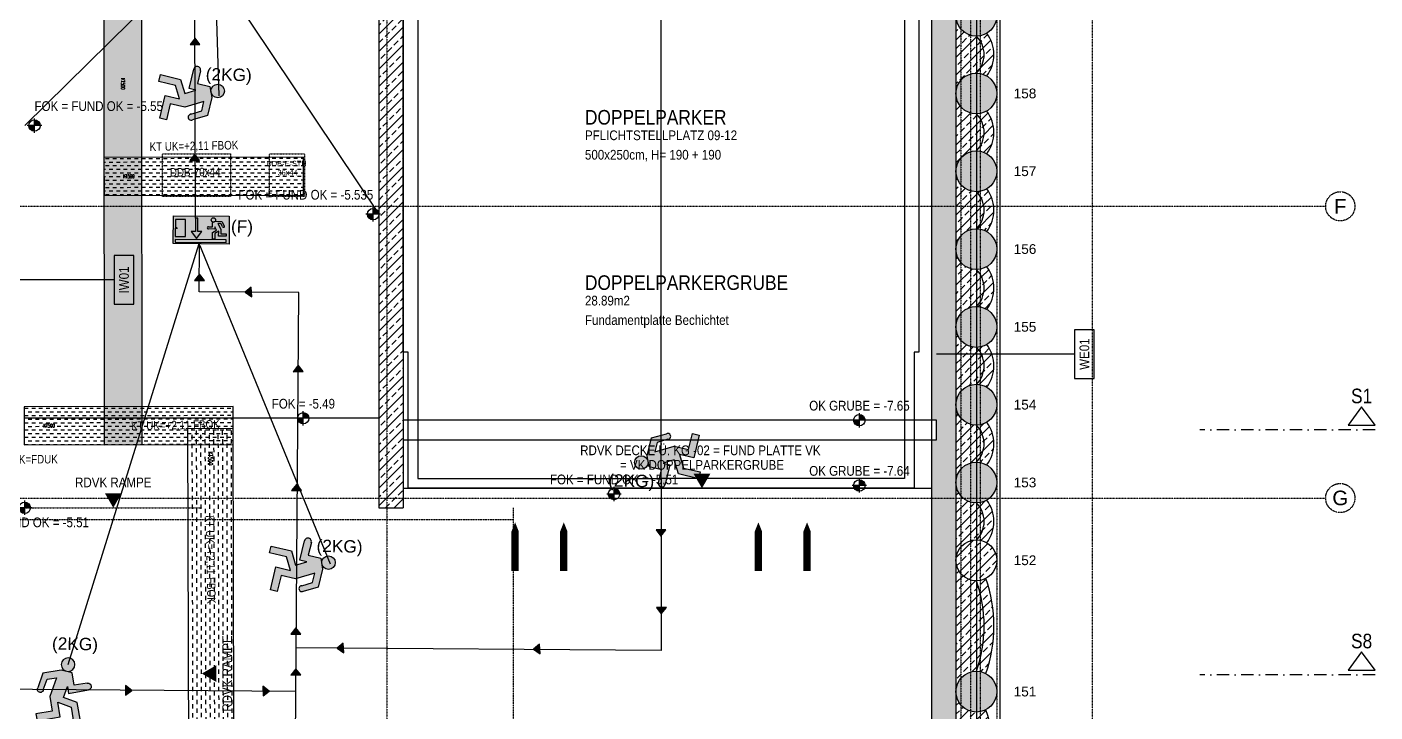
# Model space of a CAD drawing. Header units: millimetres. Extents: x -22184 to 119634, y -59962 to 51543.
# Drawn here: x 36323 to 50178, y -22891 to -15846 of the extents above; entities that cross this region are included whole.
import ezdxf
from ezdxf.enums import TextEntityAlignment as Align

# ---------------------------------------------------------------- set-up
doc = ezdxf.new("R2010")
doc.units = ezdxf.units.MM
for name, pattern in [('DASHDOT', [1, 0.5, -0.25, 0, -0.25]), ('HIDDEN2', [0.1875, 0.125, -0.0625]), ('STRICHPUNKT', [1, 0.5, -0.25, 0, -0.25]), ('STRICHPUNKTX2', [2, 1, -0.5, 0, -0.5])]:
    doc.linetypes.add(name, pattern=pattern)
for name, color, linetype in [('00-TXT---------M0', 8, 'Continuous'), ('01-SCH-G00-Lkg-M0', 8, 'STRICHPUNKTX2'), ('01-SYM-G00-Lkg-Aufbauten', 8, 'Continuous'), ('01-SYM-G00-Lkg-M0', 8, 'Continuous'), ('01-TXT---------M0', 1, 'Continuous'), ('01-TXT---------PP', 1, 'Continuous'), ('01-TXT-G00-LKG-M0', 1, 'Continuous'), ('02-ANS-G00-LKG-M0', 8, 'Continuous'), ('02-ANS-G00-Lkg-Rigol', 8, 'Continuous'), ('02-AXO-G00-Lkg-M0', 8, 'STRICHPUNKT'), ('02-DIM-G00-LKG-ROHBAU', 8, 'Continuous'), ('02-FIL-G00-Lkg-STB', 8, 'Continuous'), ('02-HID-G00-LKG-M0', 8, 'HIDDEN2'), ('02-PKW-G00-LKG-M0', 8, 'Continuous'), ('02-TWA-G00-LKG-M0', 4, 'Continuous'), ('03-HID-G00-LKG-M0', 8, 'HIDDEN2'), ('07-ANS-G00-Lkg-M0', 8, 'Continuous'), ('07-TXT---------M0', 8, 'Continuous'), ('09-VER-G00-LKG-GRUNDSTÜCKSGRENZE', 161, 'Continuous')]:
    doc.layers.add(name, color=color, linetype=linetype)
doc.layers.add('00_HLP-G00-LKG-M0', color=6, linetype='Continuous', plot=False)
doc.layers.add('00_HLP-G00-LKG-STELLPLATZ', color=60, linetype='Continuous', plot=False)
doc.layers.add('E_Bauangaben', color=242, linetype='Continuous', true_color=0xcb1042)
doc.layers.add('E_KABELTASSE', color=150, linetype='Continuous', true_color=0x007af5)
doc.styles.add('0.EG (1)$0$ERSTELLTER_STIL_2', font='ARIALN.TTF')
doc.styles.add('ARIAL', font='arial.ttf', dxfattribs={"width": 0.85})
doc.styles.add('ET_LEGENDE - Wohnung$0$ROMANS', font='romans.shx', dxfattribs={"width": 0.6})
doc.styles.get("Standard").update_dxf_attribs({"font": 'arial.ttf'})
pattern_1 = [(45, (-38842.03, -63810.26), (-89.80256, 89.80256), []), (45, (-38752.23, -63810.26), (-89.80256, 89.80256), [63.5, -31.75])]
pattern_2 = [(45.1423, (16398.9, 6975.42), (-90.02532, 89.57924), []), (45.1423, (16488.7, 6975.64), (-90.02532, 89.57924), [63.5, -31.75])]

# ---------------------------------------------------------------- blocks, each defined once
blk = doc.blocks.new('*U112')
h = blk.add_hatch()
h.set_pattern_fill('DASH', color=256, scale=15, style=0)
h.set_pattern_definition([(0, (3759.595, 0), (47.625, 47.625), [47.625, -47.625])])
h.paths.add_polyline_path([(4760, 250), (0, 250), (0, -250), (4760, -250)])
blk.add_lwpolyline([(4760, 250), (0, 250), (0, -250), (4760, -250)], close=True)
at = {"insert": (250, 0), "char_height": 50, "width": 570.1, "attachment_point": 4, "style": 'ET_LEGENDE - Wohnung$0$ROMANS'}
blk.add_mtext('KT500', dxfattribs=at)
at = {"style": 'ET_LEGENDE - Wohnung$0$ROMANS', "width": 0.6, "flags": 1}
for tag, p in [('RAUMBUCHNUMMER', (500, -550)), ('ANLAGE', (500, -700))]:
    blk.add_attdef(tag, text='', height=100, dxfattribs=at).set_placement(p, align=Align.MIDDLE)
for tag, p in [('TEILANLAGE_NR', (500, -850)), ('KOMPONENTE', (500, -1000)), ('KOMPONENTE_NR', (500, -1150)), ('BEZEICHNUNG', (500, -1300)), ('TYP', (500, -1450)), ('HERSTELLER', (500, -1600)), ('MODEL', (500, -1750)), ('LEISTUNG_MAX', (500, -1900)), ('SPEZIFISCH_1', (500, -2050)), ('SPEZIFISCH_2', (500, -2200)), ('SPEZIFISCH_3', (500, -2350)), ('SPEZIFISCH_4', (500, -2500)), ('SPEZIFISCH_5', (500, -2650)), ('GEWERKE_CODE', (500, -2800)), ('LV_POS', (500, -2950)), ('ZAEHLER', (500, -3100)), ('PLATZHALTER_1', (500, -3250)), ('PLATZHALTER_2', (500, -3400)), ('PLATZHALTER_3', (500, -3550)), ('JOBLISTE_VDMA', (500, -3700)), ('ET_SPEZIFISCH_1', (500, -3850)), ('ET_SPEZIFISCH_2', (500, -4000)), ('ET_SPEZIFISCH_3', (500, -4150)), ('ET_SPEZIFISCH_4', (500, -4300)), ('ET_SPEZIFISCH_5', (500, -4450)), ('ET_SPEZIFISCH_6', (500, -4600)), ('ET_SPEZIFISCH_7', (500, -4750))]:
    blk.add_attdef(tag, text='', height=100, dxfattribs=at).set_placement(p, align=Align.MIDDLE_CENTER)
blk = doc.blocks.new('*U123')
h = blk.add_hatch()
h.set_pattern_fill('DASH', color=256, scale=15, style=0)
h.set_pattern_definition([(0, (1747.22, 0), (47.625, 47.625), [47.625, -47.625])])
h.paths.add_polyline_path([(2747, 250), (0, 250), (0, -250), (2747, -250)])
blk.add_lwpolyline([(2747, 250), (0, 250), (0, -250), (2747, -250)], close=True)
at = {"insert": (250, 0), "char_height": 50, "width": 570.1, "attachment_point": 4, "style": 'ET_LEGENDE - Wohnung$0$ROMANS'}
blk.add_mtext('KT500', dxfattribs=at)
at = {"style": 'ET_LEGENDE - Wohnung$0$ROMANS', "width": 0.6, "flags": 1}
for tag, p in [('RAUMBUCHNUMMER', (500, -550)), ('ANLAGE', (500, -700))]:
    blk.add_attdef(tag, text='', height=100, dxfattribs=at).set_placement(p, align=Align.MIDDLE)
for tag, p in [('TEILANLAGE_NR', (500, -850)), ('KOMPONENTE', (500, -1000)), ('KOMPONENTE_NR', (500, -1150)), ('BEZEICHNUNG', (500, -1300)), ('TYP', (500, -1450)), ('HERSTELLER', (500, -1600)), ('MODEL', (500, -1750)), ('LEISTUNG_MAX', (500, -1900)), ('SPEZIFISCH_1', (500, -2050)), ('SPEZIFISCH_2', (500, -2200)), ('SPEZIFISCH_3', (500, -2350)), ('SPEZIFISCH_4', (500, -2500)), ('SPEZIFISCH_5', (500, -2650)), ('GEWERKE_CODE', (500, -2800)), ('LV_POS', (500, -2950)), ('ZAEHLER', (500, -3100)), ('PLATZHALTER_1', (500, -3250)), ('PLATZHALTER_2', (500, -3400)), ('PLATZHALTER_3', (500, -3550)), ('JOBLISTE_VDMA', (500, -3700)), ('ET_SPEZIFISCH_1', (500, -3850)), ('ET_SPEZIFISCH_2', (500, -4000)), ('ET_SPEZIFISCH_3', (500, -4150)), ('ET_SPEZIFISCH_4', (500, -4300)), ('ET_SPEZIFISCH_5', (500, -4450)), ('ET_SPEZIFISCH_6', (500, -4600)), ('ET_SPEZIFISCH_7', (500, -4750))]:
    blk.add_attdef(tag, text='', height=100, dxfattribs=at).set_placement(p, align=Align.MIDDLE_CENTER)
blk = doc.blocks.new('*U122')
h = blk.add_hatch()
h.set_pattern_fill('DASH', color=256, scale=15, style=0)
h.set_pattern_definition([(0, (19073.78, 0), (47.625, 47.625), [47.625, -47.625])])
h.paths.add_polyline_path([(20074, 250), (0, 250), (0, -250), (20074, -250)])
blk.add_lwpolyline([(20074, 250), (0, 250), (0, -250), (20074, -250)], close=True)
at = {"char_height": 50, "width": 570.1, "attachment_point": 4, "style": 'ET_LEGENDE - Wohnung$0$ROMANS'}
for insert in [(250, 0), (5250, 0), (10250, 0), (15250, 0)]:
    blk.add_mtext('KT500', dxfattribs=dict(at, insert=insert))
at = {"style": 'ET_LEGENDE - Wohnung$0$ROMANS', "width": 0.6, "flags": 1}
for tag, p in [('RAUMBUCHNUMMER', (500, -550)), ('ANLAGE', (500, -700))]:
    blk.add_attdef(tag, text='', height=100, dxfattribs=at).set_placement(p, align=Align.MIDDLE)
for tag, p in [('TEILANLAGE_NR', (500, -850)), ('KOMPONENTE', (500, -1000)), ('KOMPONENTE_NR', (500, -1150)), ('BEZEICHNUNG', (500, -1300)), ('TYP', (500, -1450)), ('HERSTELLER', (500, -1600)), ('MODEL', (500, -1750)), ('LEISTUNG_MAX', (500, -1900)), ('SPEZIFISCH_1', (500, -2050)), ('SPEZIFISCH_2', (500, -2200)), ('SPEZIFISCH_3', (500, -2350)), ('SPEZIFISCH_4', (500, -2500)), ('SPEZIFISCH_5', (500, -2650)), ('GEWERKE_CODE', (500, -2800)), ('LV_POS', (500, -2950)), ('ZAEHLER', (500, -3100)), ('PLATZHALTER_1', (500, -3250)), ('PLATZHALTER_2', (500, -3400)), ('PLATZHALTER_3', (500, -3550)), ('JOBLISTE_VDMA', (500, -3700)), ('ET_SPEZIFISCH_1', (500, -3850)), ('ET_SPEZIFISCH_2', (500, -4000)), ('ET_SPEZIFISCH_3', (500, -4150)), ('ET_SPEZIFISCH_4', (500, -4300)), ('ET_SPEZIFISCH_5', (500, -4450)), ('ET_SPEZIFISCH_6', (500, -4600)), ('ET_SPEZIFISCH_7', (500, -4750))]:
    blk.add_attdef(tag, text='', height=100, dxfattribs=at).set_placement(p, align=Align.MIDDLE_CENTER)
blk = doc.blocks.new('*U113')
h = blk.add_hatch()
h.set_pattern_fill('DASH', color=256, scale=15, style=0)
h.set_pattern_definition([(0, (1624.92, 0), (47.625, 47.625), [47.625, -47.625])])
h.paths.add_polyline_path([(2625, 250), (0, 250), (0, -250), (2625, -250)])
blk.add_lwpolyline([(2625, 250), (0, 250), (0, -250), (2625, -250)], close=True)
at = {"insert": (250, 0), "char_height": 50, "width": 570.1, "attachment_point": 4, "style": 'ET_LEGENDE - Wohnung$0$ROMANS'}
blk.add_mtext('KT500', dxfattribs=at)
at = {"style": 'ET_LEGENDE - Wohnung$0$ROMANS', "width": 0.6, "flags": 1}
for tag, p in [('RAUMBUCHNUMMER', (500, -550)), ('ANLAGE', (500, -700))]:
    blk.add_attdef(tag, text='', height=100, dxfattribs=at).set_placement(p, align=Align.MIDDLE)
for tag, p in [('TEILANLAGE_NR', (500, -850)), ('KOMPONENTE', (500, -1000)), ('KOMPONENTE_NR', (500, -1150)), ('BEZEICHNUNG', (500, -1300)), ('TYP', (500, -1450)), ('HERSTELLER', (500, -1600)), ('MODEL', (500, -1750)), ('LEISTUNG_MAX', (500, -1900)), ('SPEZIFISCH_1', (500, -2050)), ('SPEZIFISCH_2', (500, -2200)), ('SPEZIFISCH_3', (500, -2350)), ('SPEZIFISCH_4', (500, -2500)), ('SPEZIFISCH_5', (500, -2650)), ('GEWERKE_CODE', (500, -2800)), ('LV_POS', (500, -2950)), ('ZAEHLER', (500, -3100)), ('PLATZHALTER_1', (500, -3250)), ('PLATZHALTER_2', (500, -3400)), ('PLATZHALTER_3', (500, -3550)), ('JOBLISTE_VDMA', (500, -3700)), ('ET_SPEZIFISCH_1', (500, -3850)), ('ET_SPEZIFISCH_2', (500, -4000)), ('ET_SPEZIFISCH_3', (500, -4150)), ('ET_SPEZIFISCH_4', (500, -4300)), ('ET_SPEZIFISCH_5', (500, -4450)), ('ET_SPEZIFISCH_6', (500, -4600)), ('ET_SPEZIFISCH_7', (500, -4750))]:
    blk.add_attdef(tag, text='', height=100, dxfattribs=at).set_placement(p, align=Align.MIDDLE_CENTER)
blk = doc.blocks.new('schnittführung')
at = {"color": 4, "linetype": 'DASHDOT', "ltscale": 0.25}
blk.add_line((0.237, -0.138), (0.237, 1.662), dxfattribs=at)
blk.add_line((0.237, -0.138), (0.237, 1.662), dxfattribs=at)
blk.add_line((0.237, -0.138), (0.237, 1.662), dxfattribs=at)
at = {"color": 4}
blk.add_lwpolyline([(0.187, 0.138), (0.187, -0.138), (0, 0)], close=True, dxfattribs=at)
at = {"layer": '07-TXT---------M0', "color": 9, "style": 'ARIAL', "text_generation_flag": 6, "width": 0.85}
blk.add_attdef('SCHNITT', text='', height=0.15, rotation=270, dxfattribs=at).set_placement((-0.037, 0), align=Align.CENTER)
blk = doc.blocks.new('01-SQM')
at = {"layer": '01-TXT---------M0', "color": 1, "style": 'ARIAL', "width": 0.85}
blk.add_attdef('ROOM', (0, 0), '', height=0.15, dxfattribs=at)
blk.add_attdef('AREA', text='', height=0.1, dxfattribs=at).set_placement((0, -0.06), align=Align.TOP_LEFT)
at = {"layer": '01-TXT---------PP', "color": 1, "style": 'ARIAL', "width": 0.85}
blk.add_attdef('NR', text='', height=0.15, dxfattribs=at).set_placement((-0.117, 0), align=Align.RIGHT)
blk.add_attdef('FLOOR', text='', height=0.1, dxfattribs=at).set_placement((0, -0.26), align=Align.TOP_LEFT)
blk = doc.blocks.new('BodenWandaufbau')
blk.add_line((0.597, -0.391), (0.597, -1.811))
blk.add_lwpolyline([(0.597, -0.391), (0.847, -0.391), (0.847, -0.191), (0.347, -0.191), (0.347, -0.391)], close=True)
at = {"layer": '01-TXT---------M0', "color": 0, "style": 'ARIAL', "width": 0.85}
blk.add_attdef('NR', text='', height=0.1, rotation=0, dxfattribs=at).set_placement((0.597, -0.291), align=Align.MIDDLE)
blk = doc.blocks.new('01-HK1')
for p, q in [((-0.001, -0.074), (-0.001, 0.074)), ((0.074, 0), (-0.075, 0))]:
    blk.add_line(p, q)
blk.add_circle((-0.001, 0), 0.0586)
for points in [[(-0.001, 0.059), (0.041, 0.041), (-0.001, 0)], [(-0.001, 0), (0.058, 0), (0.041, 0.041)], [(-0.059, 0), (-0.042, -0.041), (-0.001, 0)], [(-0.042, -0.041), (-0.001, -0.059), (-0.001, 0)]]:
    blk.add_solid(points)
at = {"layer": '01-TXT---------M0', "color": 8, "style": 'ARIAL', "width": 0.85}
blk.add_attdef('HEIGHT', text='', height=0.1, dxfattribs=at).set_placement((0, 0.2), align=Align.TOP_CENTER)
blk = doc.blocks.new('01-hk4')
blk.add_lwpolyline([(0, 0, 0, 0.270625, 0), (0, 0.234375, 0.270625, 0.270625, 0)], format="xyseb")
at = {"layer": '00-TXT---------M0', "color": 8, "style": 'ARIAL', "width": 0.85}
blk.add_attdef('HEIGHT', text='', height=0.1, dxfattribs=at).set_placement((0, 0.35), align=Align.CENTER)
blk = doc.blocks.new('07_Doppelparker_2_250x500')
blk.add_lwpolyline([(-5.2, 2.6), (-4.9, 2.6), (-4.9, 2.65), (-1.4, 2.65), (-1.4, 2.6), (0, 2.6), (0, -2.6), (-1.4, -2.6), (-1.4, -2.65), (-4.9, -2.65), (-4.9, -2.6), (-5.2, -2.6), (-5.2, 2.6)])
for points in [[(-0.1, 2.5), (-0.1, 0), (-5.1, 0), (-5.1, 2.5)], [(-0.1, -2.5), (-0.1, 0), (-5.1, 0), (-5.1, -2.5)]]:
    blk.add_lwpolyline(points, close=True)
blk = doc.blocks.new('9809550')
at = {"color": 18, "lineweight": 30, "true_color": 0x000000}
for points in [[(423921.7, 99168.8), (423956.8, 99168.8), (423956.8, 99202.9), (423984.5, 99214.5), (424033.7, 99214.5), (424053.8, 99178.3)], [(424040.2, 99170.9), (424025.2, 99196.7), (423999.7, 99196.8), (424026.2, 99150.3), (424026.2, 99110.9), (424070.2, 99110.9), (424070.2, 99092.3), (424007.5, 99092.3), (424007.5, 99131.7), (423975, 99113.1), (423975, 99067), (423956.5, 99067), (423956.5, 99122.4), (423990.5, 99141.9), (423975.1, 99168.8), (423975.1, 99150.2), (423921.7, 99150.3)]]:
    blk.add_lwpolyline(points, dxfattribs=at)
blk.add_circle((423963.6, 99225.9), 18.1, dxfattribs=at)
for centre, radius, start, end in [((424047.8, 99173.1), 7.96, 195.7299, 41.4005), ((423921.7, 99159.5), 9.27, 89.9849, 270.0151)]:
    blk.add_arc(centre, radius, start, end, dxfattribs=at)
blk = doc.blocks.new('RIVO-SIBEL-ARR-down')
h = blk.add_hatch(color=100)
h.paths.add_polyline_path([(3686.69, 1956.46), (3686.69, 1947.63), (3704.36, 1947.63), (3704.36, 1956.46)])
h.paths.add_polyline_path([(3693.72, 1955.75), (3694.43, 1955.76), (3694.43, 1951.52), (3695.72, 1951.52), (3694.04, 1949.27), (3692.34, 1951.53), (3693.72, 1951.53)], flags=16)
h.paths.add_polyline_path([(3690.59, 1955.25), (3690.59, 1949.9), (3687.35, 1949.9), (3687.35, 1955.25)], flags=16)
h.paths.add_polyline_path([(3699.13, 1953.06), (3699.13, 1954.59, -0.30558), (3698.7, 1955.23, -1), (3700.07, 1955.23, -0.302406), (3699.65, 1954.59), (3700.18, 1954.8), (3702.06, 1954.8), (3702.82, 1953.42, -0.97219), (3702.38, 1953), (3701.73, 1954.12), (3700.76, 1954.12), (3701.77, 1952.35), (3701.77, 1950.85), (3703.45, 1950.85), (3703.45, 1950.14), (3701.06, 1950.14), (3701.06, 1951.64), (3699.82, 1950.93), (3699.82, 1949.18), (3699.12, 1949.18), (3699.12, 1951.29), (3700.41, 1952.03), (3699.82, 1953.05), (3699.82, 1952.35), (3697.79, 1952.35, -1), (3697.79, 1953.06)], flags=16)
h.paths.add_polyline_path([(3703.45, 1948.98), (3703.45, 1948.07), (3687.35, 1948.07), (3687.35, 1948.98)], flags=16)
h = blk.add_hatch(color=7)
h.paths.add_polyline_path([(3690.59, 1955.25), (3687.35, 1955.25), (3687.35, 1949.9), (3690.59, 1949.9)])
h.paths.add_polyline_path([(3703.45, 1948.98), (3687.35, 1948.98), (3687.35, 1948.07), (3703.45, 1948.07)])
blk.add_hatch(color=256).paths.add_polyline_path([(3693.72, 1951.53), (3692.34, 1951.53), (3694.04, 1949.27), (3695.72, 1951.52), (3694.43, 1951.52), (3694.43, 1955.76), (3693.72, 1955.75)])
h = blk.add_hatch(color=256)
h.paths.add_polyline_path([(3700.76, 1954.12), (3701.73, 1954.12), (3702.38, 1953, 0.97219), (3702.82, 1953.42), (3702.06, 1954.8), (3700.18, 1954.8), (3699.13, 1954.36), (3699.13, 1953.06), (3697.79, 1953.06, 1), (3697.79, 1952.35), (3699.82, 1952.35), (3699.82, 1953.05), (3700.41, 1952.03), (3699.12, 1951.29), (3699.12, 1949.18), (3699.82, 1949.18), (3699.82, 1950.93), (3701.06, 1951.64), (3701.06, 1950.14), (3703.45, 1950.14), (3703.45, 1950.85), (3701.77, 1950.85), (3701.77, 1952.35)])
h.paths.add_polyline_path([(3698.7, 1955.23, 1), (3700.07, 1955.23, 1)])
blk.add_lwpolyline([(3686.69, 1956.46), (3704.36, 1956.46), (3704.36, 1947.63), (3686.69, 1947.63)], close=True)
at = {"color": 18, "lineweight": 30, "true_color": 0x000000}
for points in [[(3690.59, 1955.25), (3687.35, 1955.25), (3687.35, 1949.9), (3690.59, 1949.9)], [(3703.45, 1948.98), (3687.35, 1948.98), (3687.35, 1948.07), (3703.45, 1948.07)]]:
    blk.add_lwpolyline(points, close=True, dxfattribs=at)
blk.add_lwpolyline([(3693.72, 1955.75), (3693.72, 1951.53), (3692.34, 1951.53), (3694.04, 1949.27), (3695.72, 1951.52), (3694.43, 1951.52), (3694.43, 1955.76), (3693.72, 1955.75)], dxfattribs=at)
blk.add_circle((3687.72, 1952.58), 0.19, dxfattribs=at)
at = {"xscale": 0.0381026673526157, "yscale": 0.0381026673526157, "zscale": 0.0381026673526157}
blk.add_blockref('9809550', (-12454.76, -1825.54), dxfattribs=at)
blk = doc.blocks.new('Fluchtwegpfeil')
at = {"lineweight": 30}
h = blk.add_hatch(color=100, dxfattribs=at)
h.dxf.hatch_style = 1
h.paths.add_polyline_path([(178498, 33031), (178498, 32977), (178563, 32977), (178563, 32978)])
h.paths.add_polyline_path([(178563, 32977), (178498, 32977), (178498, 32930)])
at = {"color": 100, "lineweight": 30}
blk.add_lwpolyline([(178563, 32978), (178498, 33031), (178498, 32930), (178563, 32978)], dxfattribs=at)
blk = doc.blocks.new('750298750')
h = blk.add_hatch(color=3)
h.paths.add_polyline_path([(426943.6, 99576.9), (426968.1, 99576.8), (426982.5, 99552, 1.25347), (426995.6, 99559.2), (426976.3, 99594), (426929, 99594), (426902.3, 99582.8), (426902.3, 99550), (426868.6, 99550, 1), (426868.6, 99532.2), (426919.9, 99532.1), (426919.9, 99550), (426934.8, 99524.1), (426902.1, 99505.4), (426902.1, 99452.1), (426919.8, 99452.1), (426919.8, 99496.4), (426951.1, 99514.3), (426951.1, 99476.4), (427011.4, 99476.4), (427011.4, 99494.3), (426969.1, 99494.3), (426969.1, 99532.2)])
h.paths.add_polyline_path([(426891.5, 99604.9, 1), (426926.3, 99604.9, 1)])
at = {"xscale": 0.9619413167778113, "yscale": 0.9619413167778113, "zscale": 0.9619413167778113}
blk.add_blockref('9809550', (19080.8, 4155.4), dxfattribs=at)

msp = doc.modelspace()

# ---------------------------------------------------------------- hatches: boundary and pattern name
at = {"layer": '02-FIL-G00-Lkg-STB'}
h = msp.add_hatch(dxfattribs=at)
h.set_pattern_fill('ANSI33', color=256, scale=20, angle=107.04654196, style=0)
h.set_pattern_definition(pattern_1)
h.paths.add_polyline_path([(45870.5922, -4090.2555), (45620.5922, -4340.2555), (45620.5931, -15140.2558), (45620.5937, -15140.2558), (45620.5931, -15390.2558), (45620.5935, -19890.2555), (45670.5935, -19890.2555), (45670.5935, -20090.2555), (45620.5935, -20090.2555), (45620.5939, -24615.2555), (45620.5939, -24615.2555), (45620.5939, -24765.2555), (45620.5942, -28170.2555), (45620.5942, -28170.2555), (45620.5942, -28370.2555), (45620.5946, -33191.8022), (45870.5946, -33444.8201)])
h = msp.add_hatch(dxfattribs=at)
h.set_pattern_fill('ANSI33', color=256, scale=20, angle=107.04654196, style=0)
h.set_pattern_definition([(44.70755, (-36695.91, -241542.11), (-89.34302, 90.25976), []), (44.70755, (-36606.11, -241542.57), (-89.34302, 90.25976), [63.5, -31.75])])
edge = h.paths.add_edge_path()
edge.add_arc((46080.5943, -11730.2555), 210, 107.04654196, 467.04654196)
edge = h.paths.add_edge_path()
edge.add_arc((46080.5943, -10830.2555), 210, 107.04654196, 467.04654196)
edge = h.paths.add_edge_path()
edge.add_arc((46080.5943, -9930.2555), 210, 107.04654196, 467.04654196)
edge = h.paths.add_edge_path()
edge.add_arc((46080.5943, -9030.2555), 210, 107.04654196, 467.04654196)
edge = h.paths.add_edge_path()
edge.add_arc((46080.5943, -8130.2555), 210, 107.04654196, 467.04654196)
edge = h.paths.add_edge_path()
edge.add_arc((46080.5943, -7230.2555), 210, 107.04654196, 467.04654196)
edge = h.paths.add_edge_path()
edge.add_arc((46080.5943, -6330.2555), 210, 107.04654196, 467.04654196)
edge = h.paths.add_edge_path()
edge.add_arc((46080.5943, -4530.2555), 210, 107.04654196, 467.04654196)
edge = h.paths.add_edge_path()
edge.add_arc((46080.5945, -26730.8226), 210, 107.04654196, 467.04654196)
edge = h.paths.add_edge_path()
edge.add_arc((46080.5945, -25380.8226), 210, 107.04654196, 467.04654196)
edge = h.paths.add_edge_path()
edge.add_arc((46080.5945, -24030.8226), 210, 107.04654196, 467.04654196)
edge = h.paths.add_edge_path()
edge.add_arc((46080.5945, -22680.8226), 210, 107.04654196, 467.04654196)
edge = h.paths.add_edge_path()
edge.add_arc((46080.5945, -21330.8226), 210, 107.04654196, 467.04654196)
edge = h.paths.add_edge_path()
edge.add_arc((46080.5945, -21330.8226), 210, 107.04654196, 467.04654196)
edge = h.paths.add_edge_path()
edge.add_arc((46080.5944, -20530.7753), 210, 107.04654196, 467.04654196)
edge = h.paths.add_edge_path()
edge.add_arc((46080.5944, -19730.7281), 210, 107.04654196, 467.04654196)
edge = h.paths.add_edge_path()
edge.add_arc((46080.5944, -18930.6808), 210, 107.04654196, 467.04654196)
edge = h.paths.add_edge_path()
edge.add_arc((46080.5944, -18130.6336), 210, 107.04654196, 467.04654196)
edge = h.paths.add_edge_path()
edge.add_arc((46080.5944, -17330.5863), 210, 107.04654196, 467.04654196)
edge = h.paths.add_edge_path()
edge.add_arc((46080.5944, -16530.539), 210, 107.04654196, 467.04654196)
edge = h.paths.add_edge_path()
edge.add_arc((46080.5944, -15730.4918), 210, 107.04654196, 467.04654196)
edge = h.paths.add_edge_path()
edge.add_arc((46080.5944, -14930.4445), 210, 107.04654196, 467.04654196)
edge = h.paths.add_edge_path()
edge.add_arc((46080.5944, -14130.3973), 210, 107.04654196, 467.04654196)
edge = h.paths.add_edge_path()
edge.add_arc((46080.5944, -13330.35), 210, 107.04654196, 467.04654196)
edge = h.paths.add_edge_path()
edge.add_arc((46080.5944, -12530.3027), 210, 107.04654196, 467.04654196)
edge = h.paths.add_edge_path()
edge.add_arc((46080.5943, -11730.2555), 210, 107.04654196, 467.04654196)
edge = h.paths.add_edge_path()
edge.add_arc((46080.5946, -33100.8226), 210, 107.04654196, 467.04654196)
edge = h.paths.add_edge_path()
edge.add_arc((46080.5946, -32190.8226), 210, 107.04654196, 467.04654196)
edge = h.paths.add_edge_path()
edge.add_arc((46080.5946, -31280.8226), 210, 107.04654196, 467.04654196)
edge = h.paths.add_edge_path()
edge.add_arc((46080.5946, -30370.8226), 210, 107.04654196, 467.04654196)
edge = h.paths.add_edge_path()
edge.add_arc((46080.5946, -29460.8226), 210, 107.04654196, 467.04654196)
edge = h.paths.add_edge_path()
edge.add_arc((46080.5945, -28550.8226), 210, 107.04654196, 467.04654196)
edge = h.paths.add_edge_path()
edge.add_arc((46080.5945, -27640.8226), 210, 107.04654196, 467.04654196)
edge = h.paths.add_edge_path()
edge.add_arc((46080.5945, -26730.8226), 210, 107.04654196, 467.04654196)
edge = h.paths.add_edge_path()
edge.add_arc((46080.5943, -5430.2555), 210, 107.04654196, 467.04654196)
h = msp.add_hatch(dxfattribs=at)
h.set_pattern_fill('ANSI33', color=256, scale=20, angle=107.04654196, style=0)
h.set_pattern_definition(pattern_2)
h.paths.add_polyline_path([(46183.4055, -9213.3671, -0.1286056674), (46080.5923, -9240.2555, -0.3333415599), (46080.5924, -9720.2555, -0.128605656), (46183.4056, -9747.1439, 0.2892173206)])
h.paths.add_polyline_path([(46183.4056, -10113.3671, -0.1286056675), (46080.5923, -10140.2555, -0.3333415598), (46080.5924, -10620.2555, -0.128605656), (46183.4056, -10647.1439, 0.2892173206)])
h.paths.add_polyline_path([(46183.4056, -11013.3671, -0.1286056676), (46080.5923, -11040.2555, -0.3333415598), (46080.5924, -11520.2555, -0.128605656), (46183.4056, -11547.1439, 0.2892173205)])
h.paths.add_polyline_path([(46187.542, -11910.9823, -0.1343857492), (46080.5943, -11940.2555, -0.4210002712), (46080.5944, -12320.3027, -0.1343857492), (46187.542, -12349.5759, 0.3331208724)])
h.paths.add_polyline_path([(46187.542, -12711.0296, -0.1343857493), (46080.5944, -12740.3027, -0.4210002713), (46080.5944, -13120.35, -0.1343857492), (46187.542, -13149.6231, 0.3331208723)])
h.paths.add_polyline_path([(46187.542, -13511.0769, -0.1343857494), (46080.5944, -13540.35, -0.4210002719), (46080.5944, -13920.3973, -0.1343857493), (46187.542, -13949.6704, 0.3331208726)])
h.paths.add_polyline_path([(46187.542, -14311.1241, -0.1343857493), (46080.5944, -14340.3973, -0.4210002716), (46080.5944, -14720.4445, -0.1343857493), (46187.542, -14749.7177, 0.3331208724)])
h.paths.add_polyline_path([(46187.5421, -15111.1714, -0.1343857493), (46080.5944, -15140.4445, -0.4210002713), (46080.5944, -15520.4918, -0.1343857493), (46187.5421, -15549.7649, 0.3331208723)])
h.paths.add_polyline_path([(46187.5421, -15911.2186, -0.1343857493), (46080.5944, -15940.4918, -0.4210002718), (46080.5944, -16320.539, -0.1343857493), (46187.5421, -16349.8122, 0.3331208725)])
h.paths.add_polyline_path([(46187.5421, -16711.2659, -0.1343857494), (46080.5944, -16740.539, -0.4210002716), (46080.5944, -17120.5863, -0.1343857492), (46187.5421, -17149.8594, 0.3331208725)])
h.paths.add_polyline_path([(46187.5421, -17511.3132, -0.1343857493), (46080.5944, -17540.5863, -0.4210002715), (46080.5944, -17920.6336, -0.1343857493), (46187.5421, -17949.9067, 0.3331208724)])
h = msp.add_hatch(dxfattribs=at)
h.set_pattern_fill('ANSI33', color=256, scale=20, angle=107.04654196, style=0)
h.set_pattern_definition(pattern_2)
h.paths.add_polyline_path([(46080.5944, -15140.4445, -0.4134862997), (45870.595, -14930.9661, -0.4149411992), (46080.5944, -14720.4445, 0.4210002716), (46080.5944, -14340.3973, -0.4134862997), (45870.595, -14130.9188, -0.4149411993), (46080.5944, -13920.3973, 0.4210002719), (46080.5944, -13540.35, -0.4255355479), (45870.75, -13322.2669), (45870.593, -13322.2673), (45870.5931, -15140.2558), (45870.5937, -15140.2563), (45870.5931, -15390.2563), (45870.5934, -18931.2024), (45870.5951, -18931.2024, -0.4149411993), (46080.5944, -18720.6808, 0.4210002715), (46080.5944, -18340.6336, -0.4134862997), (45870.5951, -18131.1551, -0.414941199), (46080.5944, -17920.6336, 0.4210002715), (46080.5944, -17540.5863, -0.4134862998), (45870.5951, -17331.1079, -0.4149411993), (46080.5944, -17120.5863, 0.4210002716), (46080.5944, -16740.539, -0.4134862996), (45870.595, -16531.0606, -0.4149411991), (46080.5944, -16320.539, 0.4210002718), (46080.5944, -15940.4918, -0.4134862997), (45870.595, -15731.0134, -0.4149411991), (46080.5944, -15520.4918, 0.4210002713)])
h = msp.add_hatch(dxfattribs=at)
h.set_pattern_fill('ANSI33', color=256, scale=20, angle=107.04654196, style=0)
h.set_pattern_definition(pattern_1)
h.paths.add_polyline_path([(41670.5927, -15140.2559), (41670.5926, -15140.2559), (41670.5926, -15110.2559), (39940.5984, -15110.2559), (39940.5985, -20790.2555), (40190.5985, -20790.2555), (40190.5984, -15360.2559), (41670.5927, -15360.2559)])
h = msp.add_hatch(dxfattribs=at)
h.set_pattern_fill('ANSI33', color=256, scale=20, angle=107.04654196, style=0)
h.set_pattern_definition(pattern_2)
h.paths.add_polyline_path([(46187.5421, -18311.3604, -0.1343857493), (46080.5944, -18340.6336, -0.4210002715), (46080.5944, -18720.6808, -0.1343857492), (46187.5421, -18749.954, 0.3331208724)])
h.paths.add_polyline_path([(46187.5421, -19111.4077, -0.1343857493), (46080.5944, -19140.6808, -0.421000271), (46080.5944, -19520.7281, -0.1343857492), (46187.5421, -19550.0012, 0.3331208721)])
h.paths.add_polyline_path([(46187.5421, -19911.4549, -0.1343857493), (46080.5944, -19940.7281, -0.4210002711), (46080.5944, -20320.7753, -0.1343857492), (46187.5421, -20350.0485, 0.3331208722)])
h.paths.add_polyline_path([(46187.5421, -20711.5022, -0.1343857493), (46080.5945, -20740.7753, -0.4210002714), (46080.5945, -21120.8226, -0.1343857491), (46187.5421, -21150.0957, 0.3331208724)])
h.paths.add_polyline_path([(46178.1392, -21516.7931, -0.1213576325), (46080.5945, -21540.8226, -0.1720430109), (46080.5945, -22470.8226, -0.1213576325), (46178.1392, -22494.8521, 0.1686100892)])
h.paths.add_polyline_path([(46178.1392, -22866.7931, -0.1213576325), (46080.5945, -22890.8226, -0.1720430108), (46080.5945, -23820.8226, -0.1213576324), (46178.1392, -23844.8521, 0.1686100891)])
h.paths.add_polyline_path([(46178.1392, -24216.7931, -0.1213576325), (46080.5945, -24240.8226, -0.1720430108), (46080.5945, -25170.8226, -0.1213576324), (46178.1392, -25194.8521, 0.1686100891)])
h = msp.add_hatch(dxfattribs=at)
h.set_pattern_fill('ANSI33', color=256, scale=20, angle=107.04654196, style=0)
h.set_pattern_definition(pattern_2)
h.paths.add_polyline_path([(46080.5944, -19140.6808, -0.4134862998), (45870.5951, -18931.2024), (45870.5934, -18931.2024), (45870.5939, -25381.3442), (45870.5952, -25381.3442, -0.4149411993), (46080.5945, -25170.8226, 0.1720430108), (46080.5945, -24240.8226, -0.4134862998), (45870.5951, -24031.3442, -0.4149411992), (46080.5945, -23820.8226, 0.1720430108), (46080.5945, -22890.8226, -0.4134862996), (45870.5951, -22681.3442, -0.4149411991), (46080.5945, -22470.8226, 0.1720430109), (46080.5945, -21540.8226, -0.4134862996), (45870.5951, -21331.3442, -0.4149411994), (46080.5945, -21120.8226, 0.4210002714), (46080.5945, -20740.7753, -0.4134862997), (45870.5951, -20531.2969, -0.4149411992), (46080.5944, -20320.7753, 0.4210002711), (46080.5944, -19940.7281, -0.4134862997), (45870.5951, -19731.2497, -0.4149411992), (46080.5944, -19520.7281, 0.421000271)])
h = msp.add_hatch(dxfattribs=at)
h.set_pattern_fill('ANSI33', color=256, scale=20, angle=107.04654196, style=0)
h.set_pattern_definition([(45, (-38842.03, -63810.26), (-89.80256, 89.80256), []), (45, (-38752.23, -63810.26), (-89.80256, 89.80256), [63.5, -31.75])])
edge = h.paths.add_edge_path()
edge.add_arc((46080.5945, -21330.8226), 210, 107.04654196, 467.04654196)

# ---------------------------------------------------------------- linework, layer by layer
at = {"color": 102, "lineweight": 30, "true_color": 0x21de37}
for points in [[(38056.431, -17811.9281), (38035.5984, -11459.0936)], [(39117.9595, -18576.4362), (38092.6402, -18568.9786), (38096.2241, -18076.233)], [(39084.4576, -23182.4932), (39117.9595, -18576.4362)], [(42840.5985, -20490.2555), (42840.5985, -22256.547), (39091.3907, -22229.2773)], [(34120.5985, -22638.6495), (39088.1504, -22674.7807)]]:
    msp.add_lwpolyline(points, dxfattribs=at)
at = {"color": 4, "lineweight": 30}
for points in [[(38298.7272, -16555.1066), (38141.6785, -11468.0713)], [(36746.5269, -22403.3201), (38093.5971, -18071.3796)], [(39442.1951, -21370.425), (38093.5971, -18071.3796)]]:
    msp.add_lwpolyline(points, dxfattribs=at)
at = {"layer": '00_HLP-G00-LKG-M0'}
msp.add_lwpolyline([(-7962.4861, 14042.6163), (6138.2554, 14151.8913), (6128.3431, 12209.9263), (28815.6843, 12266.2745), (28718.2894, -3930.2557), (46080.5922, -3930.2555), (46080.5946, -33657.3553), (34060.5986, -33513.1155), (34060.5985, -24900.2556), (19080.5985, -24900.2558), (19080.5983, -3432.2786), (-8051.7171, -3439.0642)], close=True, dxfattribs=at)
at = {"layer": '00_HLP-G00-LKG-M0', "linetype": 'HIDDEN2'}
msp.add_lwpolyline([(34020.5984, -12440.2556), (34020.5983, -3850.2556), (46120.5983, -3850.2555), (46120.5986, -33737.8411)], dxfattribs=at)
at = {"layer": '00_HLP-G00-LKG-M0', "linetype": 'HIDDEN2', "ltscale": 2}
msp.add_lwpolyline([(34220.5984, -12640.2556), (34220.5983, -4050.2556), (45920.5983, -4050.2555), (45920.5986, -33535.4267)], dxfattribs=at)
msp.add_lwpolyline([(41321.006, -20915.2501), (27599.0014, -20915.2557, -0.4061944507), (22990.5984, -16431.6771), (22990.5984, -10822.7784)], format="xyb", dxfattribs=at)
at = {"layer": '00_HLP-G00-LKG-STELLPLATZ'}
for points in [[(41340.5985, -21440.2559, 75, 75, 0), (41340.5985, -21190.2559, 200, 0, 0), (41340.5985, -20940.2559, 0, 0, 0)], [(41840.5985, -21440.2559, 75, 75, 0), (41840.5985, -21190.2559, 200, 0, 0), (41840.5985, -20940.2559, 0, 0, 0)], [(43840.5985, -21440.2559, 75, 75, 0), (43840.5985, -21190.2559, 200, 0, 0), (43840.5985, -20940.2559, 0, 0, 0)], [(44340.5985, -21440.2559, 75, 75, 0), (44340.5985, -21190.2559, 200, 0, 0), (44340.5985, -20940.2559, 0, 0, 0)]]:
    msp.add_lwpolyline(points, format="xyseb", dxfattribs=at)
at = {"layer": '02-ANS-G00-LKG-M0'}
msp.add_lwpolyline([(40190.5985, -20590.2555), (45620.5935, -20590.2555)], dxfattribs=at)
at = {"layer": '02-ANS-G00-Lkg-Rigol'}
for points in [[(38035.5984, -15150.2559), (36300.5984, -16860.2559)], [(38185.5984, -15150.2559), (39940.5984, -17770.2559)], [(39940.5985, -19870.2557), (36300.5985, -19870.2558)]]:
    msp.add_lwpolyline(points, dxfattribs=at)
msp.add_lwpolyline([(45670.5935, -19890.2555), (40190.5985, -19890.2555), (40190.5985, -20090.2555), (45670.5935, -20090.2555)], close=True, dxfattribs=at)
at = {"layer": '02-AXO-G00-Lkg-M0'}
for points in [[(40020.5983, -1486.5574), (40020.5987, -36413.9992)], [(46020.5967, -1486.5573), (46020.5971, -36413.9991)], [(47270.5983, -1486.5573), (47270.5987, -36413.9991)], [(16057.9669, -17690.2558), (49670.5984, -17690.2554)], [(16057.967, -20690.2558), (49670.5985, -20690.2554)]]:
    msp.add_lwpolyline(points, dxfattribs=at)
for centre in [(49820.5984, -17690.2554), (49820.5985, -20690.2554)]:
    msp.add_circle(centre, 150, dxfattribs=at)
at = {"layer": '02-HID-G00-LKG-M0', "color": 4}
for p, q in [((46290.5922, -3720.2555), (46290.5946, -33869.8904)), ((45870.5922, -4090.2555), (45870.5946, -33444.8201))]:
    msp.add_line(p, q, dxfattribs=at)
at = {"layer": '02-HID-G00-LKG-M0'}
msp.add_line((36300.5985, -20790.2556), (38120.5968, -20790.2556), dxfattribs=at)
at = {"layer": '02-HID-G00-LKG-M0', "ltscale": 2}
msp.add_lwpolyline([(41321.006, -20790.2555), (41321.006, -24200.2555)], dxfattribs=at)
msp.add_lwpolyline([(28320.5985, -22638.6496, 0, 0, 0), (41021.006, -22638.6494, 100, 0, 0), (41321.006, -22638.6494, 0, 0, 0)], format="xyseb", dxfattribs=at)
at = {"layer": '02-TWA-G00-LKG-M0'}
for p, q in [((45870.5922, -4090.2555), (45870.5946, -33444.8201)), ((39940.5984, -15110.2559), (39940.5985, -20790.2555)), ((40190.5984, -15360.2559), (40190.5985, -20790.2555)), ((45620.5931, -15390.2558), (45620.5946, -33191.8022)), ((39940.5985, -20790.2555), (40190.5985, -20790.2555))]:
    msp.add_line(p, q, dxfattribs=at)
for centre in [(46080.5944, -15730.4918), (46080.5944, -16530.539), (46080.5944, -17330.5863), (46080.5944, -18130.6336), (46080.5944, -18930.6808), (46080.5944, -19730.7281), (46080.5944, -20530.7753), (46080.5945, -21330.8226), (46080.5945, -21330.8226), (46080.5945, -22680.8226)]:
    msp.add_circle(centre, 210, dxfattribs=at)
for centre, radius, start, end in [((45894.9133, -16130.5154), 365.6811, 323.15201602, 36.84798534), ((45894.9133, -16130.5154), 265.6811, 314.33778888, 45.66221248), ((45894.9133, -16930.5627), 265.6811, 314.33778893, 45.66221249), ((45894.9133, -16930.5627), 365.6811, 323.15201604, 36.84798535), ((45894.9133, -17730.6099), 265.6811, 314.3377889, 45.66221244), ((45894.9133, -17730.6099), 365.6811, 323.15201603, 36.84798532), ((45894.9133, -18530.6572), 265.6811, 314.33778892, 45.66221246), ((45894.9133, -18530.6572), 365.6811, 323.15201604, 36.84798533), ((45894.9133, -19330.7045), 365.6811, 323.15201606, 36.8479853), ((45894.9133, -19330.7045), 265.6811, 314.33778896, 45.66221241), ((45894.9133, -20130.7517), 265.6811, 314.33778895, 45.66221243), ((45894.9133, -20130.7517), 365.6811, 323.15201606, 36.84798531), ((45894.9133, -20930.799), 265.6811, 314.33778897, 45.66221249), ((45894.9133, -20930.799), 365.6811, 323.15201607, 36.84798536), ((44769.1882, -22005.8226), 1391.4062, 340.47645112, 19.52355025), ((44769.1882, -22005.8226), 1491.4062, 340.85874389, 19.14125748), ((44769.1882, -23355.8226), 1491.4062, 340.85874391, 19.14125747)]:
    msp.add_arc(centre, radius, start, end, dxfattribs=at)
at = {"layer": '03-HID-G00-LKG-M0'}
for points in [[(37715.5994, -17590.2555), (37715.5994, -17150.2556), (38415.5994, -17150.2556), (38415.5994, -17590.2555)], [(38815.5985, -17590.2555), (38815.5984, -17150.2556), (39175.5984, -17150.2555), (39175.5984, -17590.2555)]]:
    msp.add_lwpolyline(points, close=True, dxfattribs=at)
at = {"layer": '07-ANS-G00-Lkg-M0'}
for points in [[(41635.5981, -17677.8813, 0, 0, 0), (41635.5981, -17927.8813, 50, 0, 0), (41635.5981, -18077.8813, 0, 0, 0)], [(38273.5561, -18414.086, 0, 0, 0), (38273.5561, -18164.086, 50, 0, 0), (38273.5561, -18014.086, 0, 0, 0)], [(41635.5981, -20470.6203, 0, 0, 0), (41635.5981, -20345.6203, 50, 0, 0), (41635.5981, -20195.6203, 0, 0, 0)], [(40173.132, -22315.2555, 0, 0, 0), (40173.132, -22565.2555, 50, 0, 0), (40173.132, -22715.2555, 0, 0, 0)]]:
    msp.add_lwpolyline(points, format="xyseb", dxfattribs=at)
at = {"layer": '09-VER-G00-LKG-GRUNDSTÜCKSGRENZE'}
msp.add_lwpolyline([(46320.5946, -33963.5796), (35157.5245, -33836.2833), (18662.33, -33632.8582), (18754.7965, -3688.8398), (-8163.2573, -3739.9113), (-8293.2525, -3739.2477), (-8210.7284, 12428.4405), (-8200.9673, 14340.7771), (6792.8051, 14456.9728), (29155.5618, 14512.5148), (29037.8747, -3669.9827), (29172.0932, -3669.0752), (46320.5922, -3636.5394)], close=True, dxfattribs=at)

# ---------------------------------------------------------------- block references
at = {"color": 100, "lineweight": 30}
for p, rotation in [((72797.8056, -194189.4488), 90.56745369821849), ((72794.2682, -195382.8991), 90.56745369821849), ((72843.0606, -196615.7819), 90.56745369821849), ((214221.7933, 27443.5519), 184.2162271683017), ((73856.7298, -197552.9621), 90.56745369821849), ((73840.4347, -198774.2259), 90.56745369821849), ((9173.4636, 157353.8965), 270.2199229474925), ((9178.7187, 156555.6165), 270.2199229474925), ((73832.9556, -200251.5658), 90.56745369821849), ((215166.8565, 23782.4472), 184.2162271683015), ((217183.2815, 23772.6971), 184.2162271683015), ((73832.9703, -200672.3668), 90.56745369821849), ((-140249.8554, -60250.4996), 1.481029878813026), ((-138837.3578, -60257.205), 1.481029878813026)]:
    msp.add_blockref('Fluchtwegpfeil', p, dxfattribs=dict(at, rotation=rotation))
at = {"color": 102, "lineweight": 30, "true_color": 0x21de37, "zscale": 4.0068236436394}
for p, xscale, yscale, rotation in [((47187.4404, 1739962.3771), 4.0068236436394, 4.0068236436394, 256.5764655177047), ((41318.127, -1776814.6165), 4.0068236436394, 4.0068236436394, 76.82387652424687), ((48326.153, 1735113.4087), 4.0068236436394, 4.0068236436394, 256.5764655177047), ((1790062.1805, -127952.4091), -4.0068236436394, 4.006823643639398, 9.688075299237722)]:
    msp.add_blockref('750298750', p, dxfattribs=dict(at, xscale=xscale, yscale=yscale, rotation=rotation))
at = {"xscale": 32.50057169871631, "yscale": 32.50057169871631, "zscale": 32.50057169871631, "rotation": 359.5798487094072}
msp.add_blockref('RIVO-SIBEL-ARR-down', (-82454.5247, -80493.0488), dxfattribs=at)
at = {"layer": '01-SCH-G00-Lkg-M0'}
ref = msp.add_blockref('schnittführung', (50040.1673, -19752.7554), dxfattribs=dict(at, xscale=-1000, yscale=1000, zscale=1000, rotation=90.00000067477264))
ref.add_attrib('SCHNITT', 'S1', dxfattribs={"layer": '07-TXT---------M0', "color": 9, "extrusion": (0, 0, -1), "height": 150, "rotation": 179.99999933, "style": 'ARIAL', "text_generation_flag": 4, "width": 0.85}).set_placement((-50040.1673, -19715.4961), align=Align.CENTER)
ref = msp.add_blockref('schnittführung', (50040.1673, -22272.7554), dxfattribs=dict(at, xscale=-1000, yscale=1000, zscale=1000, rotation=90.00000067477264))
ref.add_attrib('SCHNITT', 'S8', dxfattribs={"layer": '07-TXT---------M0', "color": 9, "extrusion": (0, 0, -1), "height": 150, "rotation": 179.99999933, "style": 'ARIAL', "text_generation_flag": 4, "width": 0.85}).set_placement((-50040.1673, -22235.4961), align=Align.CENTER)
at = {"layer": '01-SYM-G00-Lkg-Aufbauten'}
ref = msp.add_blockref('BodenWandaufbau', (37611.2585, -17850.7116), dxfattribs=dict(at, xscale=1000, yscale=1000, zscale=1000, rotation=270.0000007028587))
ref.add_attrib('NR', 'IW01', dxfattribs={"layer": '01-TXT---------M0', "color": 0, "height": 100, "rotation": 270.00000073, "style": 'ARIAL', "text_generation_flag": 6, "width": 0.85}).set_placement((37320.5583, -18447.8878), align=Align.MIDDLE)
ref = msp.add_blockref('BodenWandaufbau', (47481.3892, -18613.0793), dxfattribs=dict(at, xscale=1000, yscale=1000, zscale=1000, rotation=270.0000007028587))
ref.add_attrib('NR', 'WE01', dxfattribs={"layer": '01-TXT---------M0', "color": 0, "height": 100, "rotation": 270.00000073, "style": 'ARIAL', "text_generation_flag": 6, "width": 0.85}).set_placement((47190.689, -19210.2555), align=Align.MIDDLE)
at = {"layer": '01-SYM-G00-Lkg-M0'}
ref = msp.add_blockref('01-HK1', (36401.1089, -16860.2546), dxfattribs=dict(at, xscale=1000, yscale=1000, zscale=1000, rotation=4.19680567952e-05))
ref.add_attrib('HEIGHT', 'FOK = FUND OK = -5.55', dxfattribs={"layer": '01-TXT---------M0', "color": 8, "height": 100, "rotation": 0.00004197, "style": 'ARIAL', "width": 0.85}).set_placement((36401.1088, -16660.2546), align=Align.MIDDLE_LEFT)
ref = msp.add_blockref('01-HK1', (39882.5152, -17771.4668), dxfattribs=dict(at, xscale=1000, yscale=1000, zscale=1000, rotation=4.19680567952e-05))
ref.add_attrib('HEIGHT', 'FOK = FUND OK = -5.535', dxfattribs={"layer": '01-TXT---------M0', "color": 8, "height": 100, "rotation": 0.00004197, "style": 'ARIAL', "width": 0.85}).set_placement((39882.515, -17571.4668), align=Align.MIDDLE_RIGHT)
at = {"layer": '01-SYM-G00-Lkg-M0', "xscale": 1000, "yscale": 1000, "zscale": 1000, "rotation": 4.19680567952e-05}
for p, values in [((39164.2844, -19870.2557), {'HEIGHT': 'FOK = -5.49'}), ((44879.0596, -19890.2555), {'HEIGHT': 'OK GRUBE = -7.65'}), ((44879.0596, -20560.9586), {'HEIGHT': 'OK GRUBE = -7.64'}), ((42357.967, -20648.8497), {'HEIGHT': 'FOK = FUND OK = -5.51'})]:
    msp.add_blockref('01-HK1', p, dxfattribs=at).add_auto_attribs(values)
at = {"layer": '01-SYM-G00-Lkg-M0'}
ref = msp.add_blockref('01-hk4', (43260.5737, -20590.2559), dxfattribs=dict(at, xscale=-640.0000004476773, yscale=640.0000004059359, zscale=640.0000004327276, rotation=6.714743161e-07))
ref.add_attrib('HEIGHT', 'RDVK DECKE Ü. KG -02 = FUND PLATTE VK ', dxfattribs={"layer": '00-TXT---------M0', "color": 8, "extrusion": (0, 0, -1), "height": 100, "rotation": 359.99999932, "style": 'ARIAL', "text_generation_flag": 2, "width": 0.85}).set_placement((-43260.5737, -20279.5344), align=Align.BOTTOM_CENTER)
ref = msp.add_blockref('01-hk4', (43260.5737, -20590.2559), dxfattribs=dict(at, xscale=-640.0000004476773, yscale=640.0000004059359, zscale=640.0000004327276, rotation=6.714743161e-07))
ref.add_attrib('HEIGHT', '= VK DOPPELPARKERGRUBE', dxfattribs={"layer": '00-TXT---------M0', "color": 8, "extrusion": (0, 0, -1), "height": 100, "rotation": 359.99999932, "style": 'ARIAL', "text_generation_flag": 2, "width": 0.85}).set_placement((-43260.5737, -20429.5344), align=Align.BOTTOM_CENTER)
ref = msp.add_blockref('01-hk4', (37210.5976, -20790.2559), dxfattribs=dict(at, xscale=-640.0000004476773, yscale=640.0000004059359, zscale=640.0000004327276, rotation=6.714743161e-07))
ref.add_attrib('HEIGHT', 'RDVK RAMPE', dxfattribs={"layer": '00-TXT---------M0', "color": 8, "extrusion": (0, 0, -1), "height": 100, "rotation": 359.99999932, "style": 'ARIAL', "text_generation_flag": 2, "width": 0.85}).set_placement((-37210.5976, -20529.5345), align=Align.MIDDLE_CENTER)
ref = msp.add_blockref('01-HK1', (36301.109, -20790.2543), dxfattribs=dict(at, xscale=1000, yscale=1000, zscale=1000, rotation=4.19680567952e-05))
ref.add_attrib('HEIGHT', 'FOK = FUND OK = -5.51', dxfattribs={"layer": '01-TXT---------M0', "color": 8, "height": 100, "rotation": 0.00004197, "style": 'ARIAL', "width": 0.85}).set_placement((36301.1088, -20890.2543), align=Align.TOP_CENTER)
ref = msp.add_blockref('01-hk4', (38120.5968, -22495.2556), dxfattribs=dict(at, xscale=-640.0000004476773, yscale=640.0000004059359, zscale=640.0000004327276, rotation=270.0000006744935))
ref.add_attrib('HEIGHT', 'RDVK RAMPE', dxfattribs={"layer": '00-TXT---------M0', "color": 8, "extrusion": (0, 0, -1), "height": 100, "rotation": 89.99999932, "style": 'ARIAL', "text_generation_flag": 4, "width": 0.85}).set_placement((-38381.3183, -22495.2556), align=Align.MIDDLE_CENTER)
at = {"layer": '01-TXT-G00-LKG-M0', "xscale": 1000, "yscale": 1000, "zscale": 1000, "rotation": 6.787364478e-07}
for p, values in [((42057.9669, -16850.2555), {'ROOM': 'DOPPELPARKER ', 'AREA': 'PFLICHTSTELLPLATZ 09-12', 'FLOOR': '500x250cm, H= 190 + 190'}), ((42057.967, -18550.2555), {'ROOM': 'DOPPELPARKERGRUBE', 'AREA': '28.89m2', 'FLOOR': 'Fundamentplatte Bechichtet'})]:
    msp.add_blockref('01-SQM', p, dxfattribs=at).add_auto_attribs(values)
at = {"layer": '02-PKW-G00-LKG-M0', "xscale": 1000, "yscale": 1000, "zscale": 1000, "rotation": 270.0000006836118}
msp.add_blockref('07_Doppelparker_2_250x500', (42840.5985, -20590.2555), dxfattribs=at)
at = {"layer": 'E_KABELTASSE'}
for name, p, xscale, yscale, zscale, rotation in [('*U122', (37298.102, -4452.6476), 0.781552838332963, 0.781552838332963, 0.781552838332963, 270.0550142935936), ('*U113', (37115.1294, -17383.232), 0.7815528383329629, 0.7815528383329629, 0.7815528383329629, 0.055014293593631), ('*U123', (36295.4148, -19946.9479), 0.7815528383329629, 0.7815528383329629, 0.7815528383329629, 0.055014293593631), ('*U112', (38208.5022, -19976.9427), 0.9378634059995546, 0.9378634059995546, 0.9378634059995546, 270.1502061566551)]:
    msp.add_blockref(name, p, dxfattribs=dict(at, xscale=xscale, yscale=yscale, zscale=zscale, rotation=rotation))

# ---------------------------------------------------------------- texts
at = {"color": 3, "lineweight": 30, "char_height": 126.96738, "attachment_point": 1, "rotation": 358.73889307}
for s, insert in [('(2KG)', (38162.5171, -16267.3184)), ('(F)', (38421.9723, -17831.9514)), ('(2KG)', (42299.0722, -20443.6198)), ('(2KG)', (39301.2296, -21116.2869)), ('(2KG)', (36582.3835, -22120.2259))]:
    msp.add_mtext_dynamic_manual_height_columns(s, width=26879.974359, gutter_width=634.8369, heights=[0], dxfattribs=dict(at, insert=insert))
at = {"layer": '02-AXO-G00-Lkg-M0', "char_height": 150, "width": 303.3, "attachment_point": 5, "rotation": 0.00000068}
for s, insert in [('{\\fArial|b0|i0|c0|p34;F}', (49820.5984, -17690.2554)), ('{\\fArial|b0|i0|c0|p34;G}', (49820.5985, -20690.2554))]:
    msp.add_mtext(s, dxfattribs=dict(at, insert=insert))
at = {"layer": '02-DIM-G00-LKG-ROHBAU', "char_height": 100, "width": 100, "attachment_point": 5, "rotation": 0.00000068}
for s, insert in [('{\\fArial|b0|i0|c0|p34;158}', (46580.5944, -16530.539)), ('{\\fArial|b0|i0|c0|p34;157}', (46580.5944, -17330.5863)), ('{\\fArial|b0|i0|c0|p34;156}', (46580.5944, -18130.6336)), ('{\\fArial|b0|i0|c0|p34;155}', (46580.5944, -18930.6808)), ('{\\fArial|b0|i0|c0|p34;154}', (46580.5944, -19730.7281)), ('{\\fArial|b0|i0|c0|p34;153}', (46580.5944, -20530.7753)), ('{\\fArial|b0|i0|c0|p34;152}', (46580.5945, -21330.8226)), ('{\\fArial|b0|i0|c0|p34;151}', (46580.5945, -22680.8226))]:
    msp.add_mtext(s, dxfattribs=dict(at, insert=insert))
at = {"layer": 'E_Bauangaben', "lineweight": 0, "attachment_point": 8, "style": '0.EG (1)$0$ERSTELLTER_STIL_2'}
for s, insert, char_height, rotation in [('\\A1;KT UK=+2,11 FBOK', (38040.6759, -17129.1245), 87.794655, 1.10823712), ('\\A1;DDB-70x44', (38052.5026, -17384.2232), 87.794655, 0.57357105), ('\\A1;DDB-E-STN\\P 36x44 ', (38992.2001, -17372.6278), 55.638013, 0.57357105), ('\\A1;KT UK=+2,11 FBOK', (37850.0716, -19999.7066), 87.794655, 1.10823712), ('\\A1;FOK=FDUK', (36370.5053, -20336.5245), 87.794655, 0.38247767), ('\\A1;KT UK=+2,11 FBOK', (38151.6688, -21322.1772), 87.794655, 271.10823712)]:
    msp.add_mtext(s, dxfattribs=dict(at, insert=insert, char_height=char_height, rotation=rotation))

doc.saveas('drawing.dxf')
